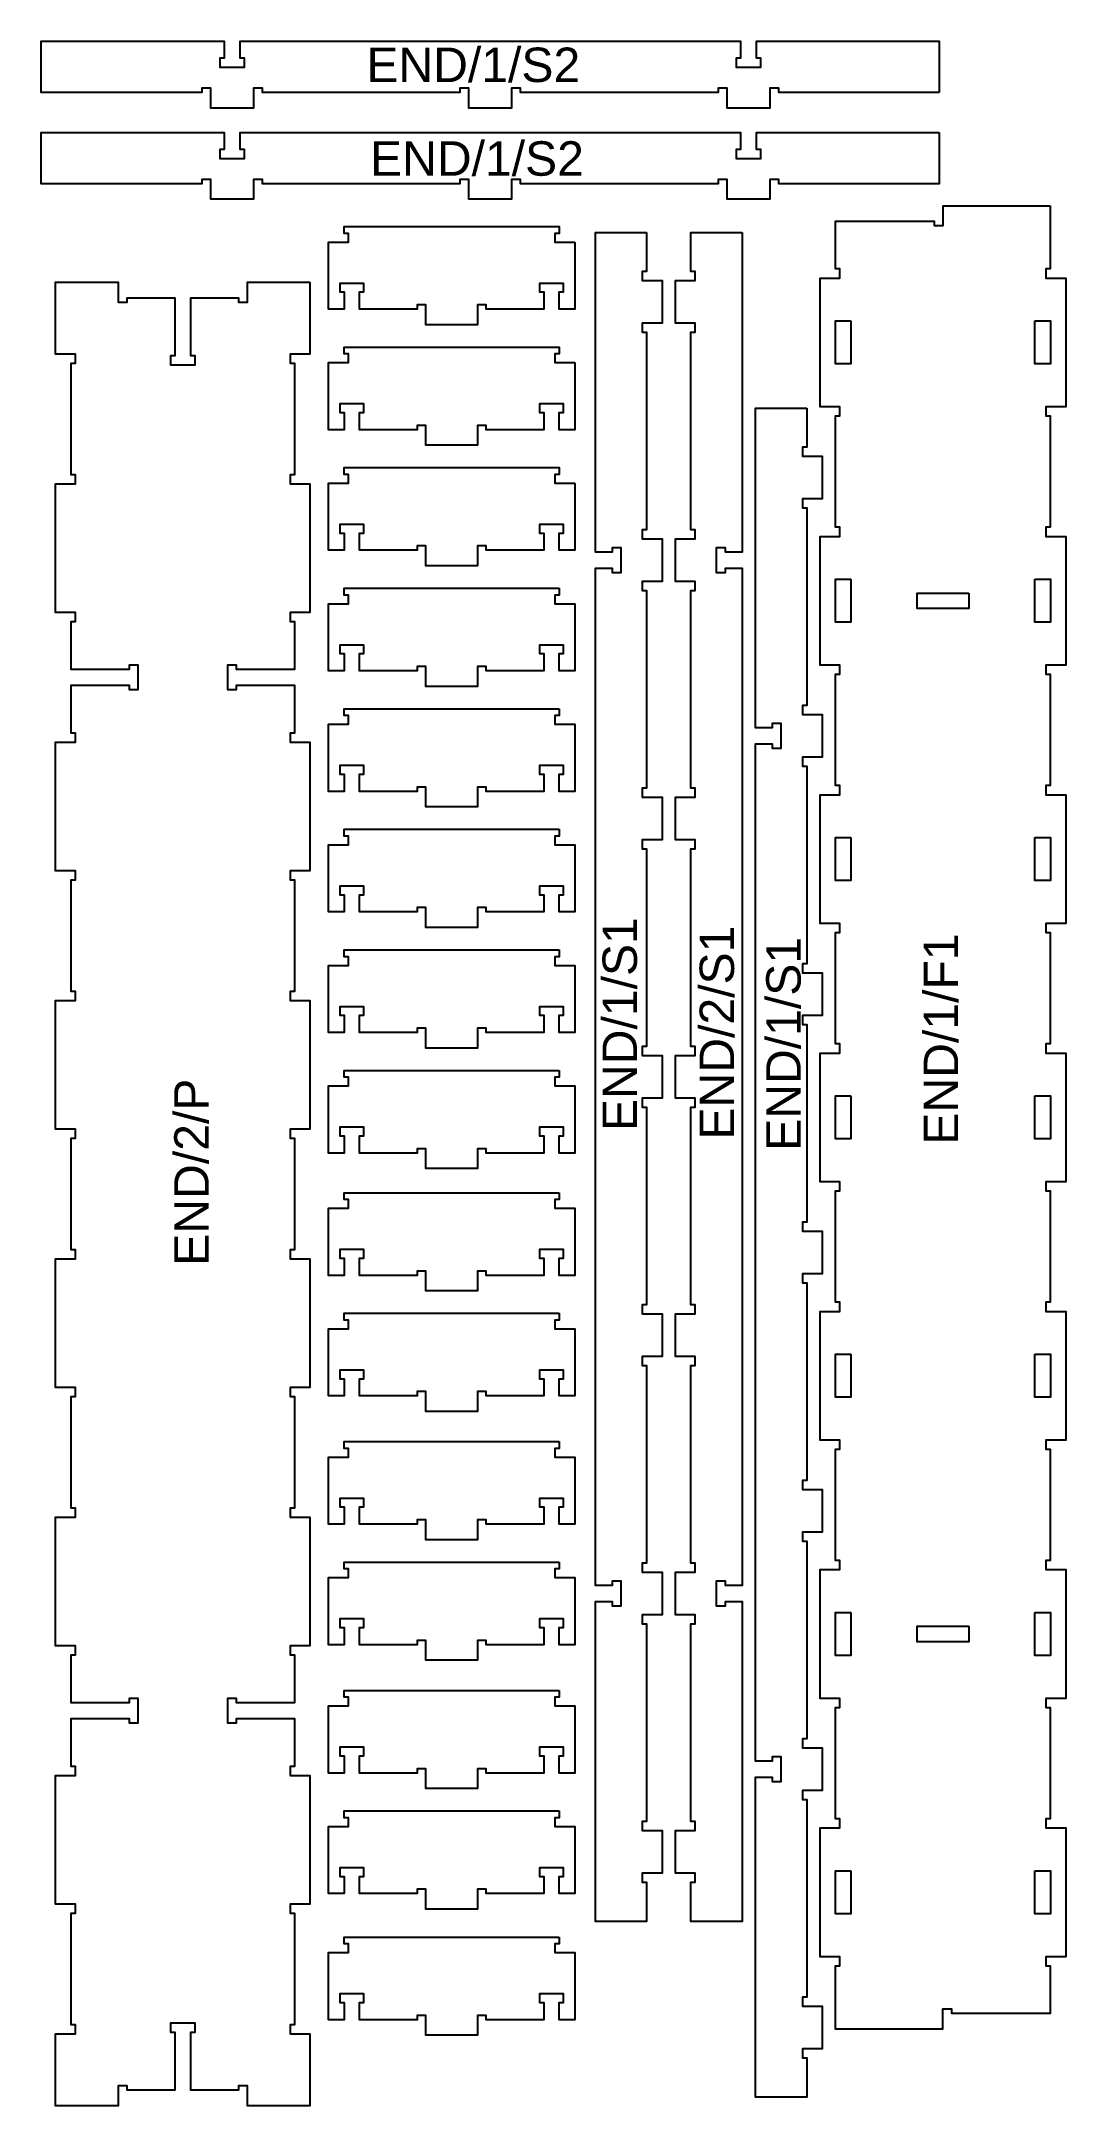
# Model space of a CAD drawing. Header units: millimetres. Extents: x 105 to 1295, y 101 to 2499.
import ezdxf

# ---------------------------------------------------------------- set-up
doc = ezdxf.new("R2010")
doc.units = ezdxf.units.MM
for name, color, linetype, true_color in [('1_ANYTOOL_1MMDEEP_INSIDE', 2, 'Continuous', 0xffff00), ('3_ANYTOOL_CUTTHROUGH_INSID', 4, 'Continuous', 0x00ffff), ('6_ANYTOOL_CUTTHROUGH_OUTSI', 5, 'Continuous', 0x0000ff)]:
    doc.layers.add(name, color=color, linetype=linetype, true_color=true_color)
doc.styles.add('textstyle11', font='standard')
doc.styles.add('textstyle12', font='standard')
doc.styles.add('textstyle13', font='standard')
doc.styles.add('textstyle14', font='standard')
doc.styles.add('textstyle15', font='standard')
doc.styles.add('textstyle16', font='standard')
doc.styles.add('textstyle17', font='standard')

msp = doc.modelspace()

# ---------------------------------------------------------------- linework, layer by layer
at = {"layer": '3_ANYTOOL_CUTTHROUGH_INSID'}
for points in [[(1045.5, 2174), (1045.5, 2124), (1027.5, 2124), (1027.5, 2174)], [(1259.5, 2174), (1277.5, 2174), (1277.5, 2124), (1259.5, 2124)], [(1045.5, 1874), (1045.5, 1824), (1027.5, 1824), (1027.5, 1874)], [(1259.5, 1874), (1277.5, 1874), (1277.5, 1824), (1259.5, 1824)], [(1182.5, 1858), (1182.5, 1840), (1122.5, 1840), (1122.5, 1858)], [(1045.5, 1574), (1045.5, 1524), (1027.5, 1524), (1027.5, 1574)], [(1259.5, 1574), (1277.5, 1574), (1277.5, 1524), (1259.5, 1524)], [(1045.5, 1274), (1045.5, 1224), (1027.5, 1224), (1027.5, 1274)], [(1259.5, 1274), (1277.5, 1274), (1277.5, 1224), (1259.5, 1224)], [(1045.5, 974), (1045.5, 924), (1027.5, 924), (1027.5, 974)], [(1259.5, 974), (1277.5, 974), (1277.5, 924), (1259.5, 924)], [(1045.5, 674), (1045.5, 624), (1027.5, 624), (1027.5, 674)], [(1259.5, 674), (1277.5, 674), (1277.5, 624), (1259.5, 624)], [(1182.5, 658), (1182.5, 640), (1122.5, 640), (1122.5, 658)], [(1045.5, 374), (1045.5, 324), (1027.5, 324), (1027.5, 374)], [(1259.5, 374), (1277.5, 374), (1277.5, 324), (1259.5, 324)]]:
    msp.add_lwpolyline(points, close=True, dxfattribs=at)
at = {"layer": '6_ANYTOOL_CUTTHROUGH_OUTSI'}
for points in [[(1148.3, 2439.2), (961.8, 2439.2), (961.8, 2444.2), (951.3, 2444.2), (951.3, 2421.2), (901.8, 2421.2), (901.8, 2444.2), (891.3, 2444.2), (891.3, 2439.2), (661.8, 2439.2), (661.8, 2444.2), (651.3, 2444.2), (651.3, 2421.2), (601.8, 2421.2), (601.8, 2444.2), (591.3, 2444.2), (591.3, 2439.2), (361.8, 2439.2), (361.8, 2444.2), (351.3, 2444.2), (351.3, 2421.2), (301.8, 2421.2), (301.8, 2444.2), (291.3, 2444.2), (291.3, 2439.2), (104.8, 2439.2), (104.8, 2498.7), (317.3, 2498.7), (317.3, 2479.2), (312.3, 2479.2), (312.3, 2468.7), (340.8, 2468.7), (340.8, 2479.2), (335.8, 2479.2), (335.8, 2498.7), (917.3, 2498.7), (917.3, 2479.2), (912.3, 2479.2), (912.3, 2468.7), (940.8, 2468.7), (940.8, 2479.2), (935.8, 2479.2), (935.8, 2498.7), (1148.3, 2498.7)], [(1148.3, 2392.7), (1148.3, 2333.2), (961.8, 2333.2), (961.8, 2338.2), (951.3, 2338.2), (951.3, 2315.2), (901.8, 2315.2), (901.8, 2338.2), (891.3, 2338.2), (891.3, 2333.2), (661.8, 2333.2), (661.8, 2338.2), (651.3, 2338.2), (651.3, 2315.2), (601.8, 2315.2), (601.8, 2338.2), (591.3, 2338.2), (591.3, 2333.2), (361.8, 2333.2), (361.8, 2338.2), (351.3, 2338.2), (351.3, 2315.2), (301.8, 2315.2), (301.8, 2338.2), (291.3, 2338.2), (291.3, 2333.2), (104.8, 2333.2), (104.8, 2392.7), (317.3, 2392.7), (317.3, 2373.2), (312.3, 2373.2), (312.3, 2362.7), (340.8, 2362.7), (340.8, 2373.2), (335.8, 2373.2), (335.8, 2392.7), (917.3, 2392.7), (917.3, 2373.2), (912.3, 2373.2), (912.3, 2362.7), (940.8, 2362.7), (940.8, 2373.2), (935.8, 2373.2), (935.8, 2392.7)], [(1277.2, 2307.8), (1277.2, 2234.3), (1272.2, 2234.3), (1272.2, 2223.8), (1295.2, 2223.8), (1295.2, 2074.3), (1272.2, 2074.3), (1272.2, 2063.8), (1277.2, 2063.8), (1277.2, 1934.3), (1272.2, 1934.3), (1272.2, 1923.8), (1295.2, 1923.8), (1295.2, 1774.3), (1272.2, 1774.3), (1272.2, 1763.8), (1277.2, 1763.8), (1277.2, 1634.3), (1272.2, 1634.3), (1272.2, 1623.8), (1295.2, 1623.8), (1295.2, 1474.3), (1272.2, 1474.3), (1272.2, 1463.8), (1277.2, 1463.8), (1277.2, 1334.3), (1272.2, 1334.3), (1272.2, 1323.8), (1295.2, 1323.8), (1295.2, 1174.3), (1272.2, 1174.3), (1272.2, 1163.8), (1277.2, 1163.8), (1277.2, 1034.3), (1272.2, 1034.3), (1272.2, 1023.8), (1295.2, 1023.8), (1295.2, 874.3), (1272.2, 874.3), (1272.2, 863.8), (1277.2, 863.8), (1277.2, 734.3), (1272.2, 734.3), (1272.2, 723.8), (1295.2, 723.8), (1295.2, 574.3), (1272.2, 574.3), (1272.2, 563.8), (1277.2, 563.8), (1277.2, 434.3), (1272.2, 434.3), (1272.2, 423.8), (1295.2, 423.8), (1295.2, 274.3), (1272.2, 274.3), (1272.2, 263.8), (1277.2, 263.8), (1277.2, 208.3), (1162.7, 208.3), (1162.7, 213.3), (1152.2, 213.3), (1152.2, 190.3), (1027.7, 190.3), (1027.7, 263.8), (1032.7, 263.8), (1032.7, 274.3), (1009.7, 274.3), (1009.7, 423.8), (1032.7, 423.8), (1032.7, 434.3), (1027.7, 434.3), (1027.7, 563.8), (1032.7, 563.8), (1032.7, 574.3), (1009.7, 574.3), (1009.7, 723.8), (1032.7, 723.8), (1032.7, 734.3), (1027.7, 734.3), (1027.7, 863.8), (1032.7, 863.8), (1032.7, 874.3), (1009.7, 874.3), (1009.7, 1023.8), (1032.7, 1023.8), (1032.7, 1034.3), (1027.7, 1034.3), (1027.7, 1163.8), (1032.7, 1163.8), (1032.7, 1174.3), (1009.7, 1174.3), (1009.7, 1323.8), (1032.7, 1323.8), (1032.7, 1334.3), (1027.7, 1334.3), (1027.7, 1463.8), (1032.7, 1463.8), (1032.7, 1474.3), (1009.7, 1474.3), (1009.7, 1623.8), (1032.7, 1623.8), (1032.7, 1634.3), (1027.7, 1634.3), (1027.7, 1763.8), (1032.7, 1763.8), (1032.7, 1774.3), (1009.7, 1774.3), (1009.7, 1923.8), (1032.7, 1923.8), (1032.7, 1934.3), (1027.7, 1934.3), (1027.7, 2063.8), (1032.7, 2063.8), (1032.7, 2074.3), (1009.7, 2074.3), (1009.7, 2223.8), (1032.7, 2223.8), (1032.7, 2234.3), (1027.7, 2234.3), (1027.7, 2289.8), (1142.2, 2289.8), (1142.2, 2284.8), (1152.7, 2284.8), (1152.7, 2307.8)], [(724.6, 2265.6), (724.6, 2187.6), (706.6, 2187.6), (706.6, 2207.6), (711.6, 2207.6), (711.6, 2217.6), (683.6, 2217.6), (683.6, 2207.6), (688.6, 2207.6), (688.6, 2187.6), (621.6, 2187.6), (621.6, 2192.6), (611.6, 2192.6), (611.6, 2169.6), (551.6, 2169.6), (551.6, 2192.6), (541.6, 2192.6), (541.6, 2187.6), (474.6, 2187.6), (474.6, 2207.6), (479.6, 2207.6), (479.6, 2217.6), (451.6, 2217.6), (451.6, 2207.6), (456.6, 2207.6), (456.6, 2187.6), (438.6, 2187.6), (438.6, 2265.6), (461.6, 2265.6), (461.6, 2275.6), (456.6, 2275.6), (456.6, 2283.6), (706.6, 2283.6), (706.6, 2275.6), (701.6, 2275.6), (701.6, 2265.6)], [(808.2, 2276.8), (808.2, 2231.3), (803.2, 2231.3), (803.2, 2220.8), (826.2, 2220.8), (826.2, 2171.3), (803.2, 2171.3), (803.2, 2160.8), (808.2, 2160.8), (808.2, 1931.3), (803.2, 1931.3), (803.2, 1920.8), (826.2, 1920.8), (826.2, 1871.3), (803.2, 1871.3), (803.2, 1860.8), (808.2, 1860.8), (808.2, 1631.3), (803.2, 1631.3), (803.2, 1620.8), (826.2, 1620.8), (826.2, 1571.3), (803.2, 1571.3), (803.2, 1560.8), (808.2, 1560.8), (808.2, 1331.3), (803.2, 1331.3), (803.2, 1320.8), (826.2, 1320.8), (826.2, 1271.3), (803.2, 1271.3), (803.2, 1260.8), (808.2, 1260.8), (808.2, 1031.3), (803.2, 1031.3), (803.2, 1020.8), (826.2, 1020.8), (826.2, 971.3), (803.2, 971.3), (803.2, 960.8), (808.2, 960.8), (808.2, 731.3), (803.2, 731.3), (803.2, 720.8), (826.2, 720.8), (826.2, 671.3), (803.2, 671.3), (803.2, 660.8), (808.2, 660.8), (808.2, 431.3), (803.2, 431.3), (803.2, 420.8), (826.2, 420.8), (826.2, 371.3), (803.2, 371.3), (803.2, 360.8), (808.2, 360.8), (808.2, 315.3), (748.7, 315.3), (748.7, 686.8), (768.2, 686.8), (768.2, 681.8), (778.7, 681.8), (778.7, 710.3), (768.2, 710.3), (768.2, 705.3), (748.7, 705.3), (748.7, 1886.8), (768.2, 1886.8), (768.2, 1881.8), (778.7, 1881.8), (778.7, 1910.3), (768.2, 1910.3), (768.2, 1905.3), (748.7, 1905.3), (748.7, 2276.8)], [(919.2, 2276.8), (919.2, 1905.3), (899.7, 1905.3), (899.7, 1910.3), (889.2, 1910.3), (889.2, 1881.8), (899.7, 1881.8), (899.7, 1886.8), (919.2, 1886.8), (919.2, 705.3), (899.7, 705.3), (899.7, 710.3), (889.2, 710.3), (889.2, 681.8), (899.7, 681.8), (899.7, 686.8), (919.2, 686.8), (919.2, 315.3), (859.7, 315.3), (859.7, 360.8), (864.7, 360.8), (864.7, 371.3), (841.7, 371.3), (841.7, 420.8), (864.7, 420.8), (864.7, 431.3), (859.7, 431.3), (859.7, 660.8), (864.7, 660.8), (864.7, 671.3), (841.7, 671.3), (841.7, 720.8), (864.7, 720.8), (864.7, 731.3), (859.7, 731.3), (859.7, 960.8), (864.7, 960.8), (864.7, 971.3), (841.7, 971.3), (841.7, 1020.8), (864.7, 1020.8), (864.7, 1031.3), (859.7, 1031.3), (859.7, 1260.8), (864.7, 1260.8), (864.7, 1271.3), (841.7, 1271.3), (841.7, 1320.8), (864.7, 1320.8), (864.7, 1331.3), (859.7, 1331.3), (859.7, 1560.8), (864.7, 1560.8), (864.7, 1571.3), (841.7, 1571.3), (841.7, 1620.8), (864.7, 1620.8), (864.7, 1631.3), (859.7, 1631.3), (859.7, 1860.8), (864.7, 1860.8), (864.7, 1871.3), (841.7, 1871.3), (841.7, 1920.8), (864.7, 1920.8), (864.7, 1931.3), (859.7, 1931.3), (859.7, 2160.8), (864.7, 2160.8), (864.7, 2171.3), (841.7, 2171.3), (841.7, 2220.8), (864.7, 2220.8), (864.7, 2231.3), (859.7, 2231.3), (859.7, 2276.8)], [(417, 2218.8), (417, 2135.3), (394, 2135.3), (394, 2124.8), (399, 2124.8), (399, 1995.3), (394, 1995.3), (394, 1984.8), (417, 1984.8), (417, 1835.3), (394, 1835.3), (394, 1824.8), (399, 1824.8), (399, 1769.3), (331.5, 1769.3), (331.5, 1774.3), (321, 1774.3), (321, 1745.8), (331.5, 1745.8), (331.5, 1750.8), (399, 1750.8), (399, 1695.3), (394, 1695.3), (394, 1684.8), (417, 1684.8), (417, 1535.3), (394, 1535.3), (394, 1524.8), (399, 1524.8), (399, 1395.3), (394, 1395.3), (394, 1384.8), (417, 1384.8), (417, 1235.3), (394, 1235.3), (394, 1224.8), (399, 1224.8), (399, 1095.3), (394, 1095.3), (394, 1084.8), (417, 1084.8), (417, 935.3), (394, 935.3), (394, 924.8), (399, 924.8), (399, 795.3), (394, 795.3), (394, 784.8), (417, 784.8), (417, 635.3), (394, 635.3), (394, 624.8), (399, 624.8), (399, 569.3), (331.5, 569.3), (331.5, 574.3), (321, 574.3), (321, 545.8), (331.5, 545.8), (331.5, 550.8), (399, 550.8), (399, 495.3), (394, 495.3), (394, 484.8), (417, 484.8), (417, 335.3), (394, 335.3), (394, 324.8), (399, 324.8), (399, 195.3), (394, 195.3), (394, 184.8), (417, 184.8), (417, 101.3), (344.5, 101.3), (344.5, 124.3), (334, 124.3), (334, 119.3), (278.5, 119.3), (278.5, 186.8), (283.5, 186.8), (283.5, 197.3), (255, 197.3), (255, 186.8), (260, 186.8), (260, 119.3), (204.5, 119.3), (204.5, 124.3), (194, 124.3), (194, 101.3), (121.5, 101.3), (121.5, 184.8), (144.5, 184.8), (144.5, 195.3), (139.5, 195.3), (139.5, 324.8), (144.5, 324.8), (144.5, 335.3), (121.5, 335.3), (121.5, 484.8), (144.5, 484.8), (144.5, 495.3), (139.5, 495.3), (139.5, 550.8), (207, 550.8), (207, 545.8), (217.5, 545.8), (217.5, 574.3), (207, 574.3), (207, 569.3), (139.5, 569.3), (139.5, 624.8), (144.5, 624.8), (144.5, 635.3), (121.5, 635.3), (121.5, 784.8), (144.5, 784.8), (144.5, 795.3), (139.5, 795.3), (139.5, 924.8), (144.5, 924.8), (144.5, 935.3), (121.5, 935.3), (121.5, 1084.8), (144.5, 1084.8), (144.5, 1095.3), (139.5, 1095.3), (139.5, 1224.8), (144.5, 1224.8), (144.5, 1235.3), (121.5, 1235.3), (121.5, 1384.8), (144.5, 1384.8), (144.5, 1395.3), (139.5, 1395.3), (139.5, 1524.8), (144.5, 1524.8), (144.5, 1535.3), (121.5, 1535.3), (121.5, 1684.8), (144.5, 1684.8), (144.5, 1695.3), (139.5, 1695.3), (139.5, 1750.8), (207, 1750.8), (207, 1745.8), (217.5, 1745.8), (217.5, 1774.3), (207, 1774.3), (207, 1769.3), (139.5, 1769.3), (139.5, 1824.8), (144.5, 1824.8), (144.5, 1835.3), (121.5, 1835.3), (121.5, 1984.8), (144.5, 1984.8), (144.5, 1995.3), (139.5, 1995.3), (139.5, 2124.8), (144.5, 2124.8), (144.5, 2135.3), (121.5, 2135.3), (121.5, 2218.8), (194, 2218.8), (194, 2195.8), (204.5, 2195.8), (204.5, 2200.8), (260, 2200.8), (260, 2133.3), (255, 2133.3), (255, 2122.8), (283.5, 2122.8), (283.5, 2133.3), (278.5, 2133.3), (278.5, 2200.8), (334, 2200.8), (334, 2195.8), (344.5, 2195.8), (344.5, 2218.8)], [(724.6, 2125.6), (724.6, 2047.6), (706.6, 2047.6), (706.6, 2067.6), (711.6, 2067.6), (711.6, 2077.6), (683.6, 2077.6), (683.6, 2067.6), (688.6, 2067.6), (688.6, 2047.6), (621.6, 2047.6), (621.6, 2052.6), (611.6, 2052.6), (611.6, 2029.6), (551.6, 2029.6), (551.6, 2052.6), (541.6, 2052.6), (541.6, 2047.6), (474.6, 2047.6), (474.6, 2067.6), (479.6, 2067.6), (479.6, 2077.6), (451.6, 2077.6), (451.6, 2067.6), (456.6, 2067.6), (456.6, 2047.6), (438.6, 2047.6), (438.6, 2125.6), (461.6, 2125.6), (461.6, 2135.6), (456.6, 2135.6), (456.6, 2143.6), (706.6, 2143.6), (706.6, 2135.6), (701.6, 2135.6), (701.6, 2125.6)], [(994.2, 2072.8), (994.2, 2027.3), (989.2, 2027.3), (989.2, 2016.8), (1012.2, 2016.8), (1012.2, 1967.3), (989.2, 1967.3), (989.2, 1956.8), (994.2, 1956.8), (994.2, 1727.3), (989.2, 1727.3), (989.2, 1716.8), (1012.2, 1716.8), (1012.2, 1667.3), (989.2, 1667.3), (989.2, 1656.8), (994.2, 1656.8), (994.2, 1427.3), (989.2, 1427.3), (989.2, 1416.8), (1012.2, 1416.8), (1012.2, 1367.3), (989.2, 1367.3), (989.2, 1356.8), (994.2, 1356.8), (994.2, 1127.3), (989.2, 1127.3), (989.2, 1116.8), (1012.2, 1116.8), (1012.2, 1067.3), (989.2, 1067.3), (989.2, 1056.8), (994.2, 1056.8), (994.2, 827.3), (989.2, 827.3), (989.2, 816.8), (1012.2, 816.8), (1012.2, 767.3), (989.2, 767.3), (989.2, 756.8), (994.2, 756.8), (994.2, 527.3), (989.2, 527.3), (989.2, 516.8), (1012.2, 516.8), (1012.2, 467.3), (989.2, 467.3), (989.2, 456.8), (994.2, 456.8), (994.2, 227.3), (989.2, 227.3), (989.2, 216.8), (1012.2, 216.8), (1012.2, 167.3), (989.2, 167.3), (989.2, 156.8), (994.2, 156.8), (994.2, 111.3), (934.7, 111.3), (934.7, 482.8), (954.2, 482.8), (954.2, 477.8), (964.7, 477.8), (964.7, 506.3), (954.2, 506.3), (954.2, 501.3), (934.7, 501.3), (934.7, 1682.8), (954.2, 1682.8), (954.2, 1677.8), (964.7, 1677.8), (964.7, 1706.3), (954.2, 1706.3), (954.2, 1701.3), (934.7, 1701.3), (934.7, 2072.8)], [(724.6, 1985.6), (724.6, 1907.6), (706.6, 1907.6), (706.6, 1927.6), (711.6, 1927.6), (711.6, 1937.6), (683.6, 1937.6), (683.6, 1927.6), (688.6, 1927.6), (688.6, 1907.6), (621.6, 1907.6), (621.6, 1912.6), (611.6, 1912.6), (611.6, 1889.6), (551.6, 1889.6), (551.6, 1912.6), (541.6, 1912.6), (541.6, 1907.6), (474.6, 1907.6), (474.6, 1927.6), (479.6, 1927.6), (479.6, 1937.6), (451.6, 1937.6), (451.6, 1927.6), (456.6, 1927.6), (456.6, 1907.6), (438.6, 1907.6), (438.6, 1985.6), (461.6, 1985.6), (461.6, 1995.6), (456.6, 1995.6), (456.6, 2003.6), (706.6, 2003.6), (706.6, 1995.6), (701.6, 1995.6), (701.6, 1985.6)], [(706.6, 1863.6), (706.6, 1855.6), (701.6, 1855.6), (701.6, 1845.6), (724.6, 1845.6), (724.6, 1767.6), (706.6, 1767.6), (706.6, 1787.6), (711.6, 1787.6), (711.6, 1797.6), (683.6, 1797.6), (683.6, 1787.6), (688.6, 1787.6), (688.6, 1767.6), (621.6, 1767.6), (621.6, 1772.6), (611.6, 1772.6), (611.6, 1749.6), (551.6, 1749.6), (551.6, 1772.6), (541.6, 1772.6), (541.6, 1767.6), (474.6, 1767.6), (474.6, 1787.6), (479.6, 1787.6), (479.6, 1797.6), (451.6, 1797.6), (451.6, 1787.6), (456.6, 1787.6), (456.6, 1767.6), (438.6, 1767.6), (438.6, 1845.6), (461.6, 1845.6), (461.6, 1855.6), (456.6, 1855.6), (456.6, 1863.6)], [(706.6, 1723.6), (706.6, 1715.6), (701.6, 1715.6), (701.6, 1705.6), (724.6, 1705.6), (724.6, 1627.6), (706.6, 1627.6), (706.6, 1647.6), (711.6, 1647.6), (711.6, 1657.6), (683.6, 1657.6), (683.6, 1647.6), (688.6, 1647.6), (688.6, 1627.6), (621.6, 1627.6), (621.6, 1632.6), (611.6, 1632.6), (611.6, 1609.6), (551.6, 1609.6), (551.6, 1632.6), (541.6, 1632.6), (541.6, 1627.6), (474.6, 1627.6), (474.6, 1647.6), (479.6, 1647.6), (479.6, 1657.6), (451.6, 1657.6), (451.6, 1647.6), (456.6, 1647.6), (456.6, 1627.6), (438.6, 1627.6), (438.6, 1705.6), (461.6, 1705.6), (461.6, 1715.6), (456.6, 1715.6), (456.6, 1723.6)], [(706.6, 1583.6), (706.6, 1575.6), (701.6, 1575.6), (701.6, 1565.6), (724.6, 1565.6), (724.6, 1487.6), (706.6, 1487.6), (706.6, 1507.6), (711.6, 1507.6), (711.6, 1517.6), (683.6, 1517.6), (683.6, 1507.6), (688.6, 1507.6), (688.6, 1487.6), (621.6, 1487.6), (621.6, 1492.6), (611.6, 1492.6), (611.6, 1469.6), (551.6, 1469.6), (551.6, 1492.6), (541.6, 1492.6), (541.6, 1487.6), (474.6, 1487.6), (474.6, 1507.6), (479.6, 1507.6), (479.6, 1517.6), (451.6, 1517.6), (451.6, 1507.6), (456.6, 1507.6), (456.6, 1487.6), (438.6, 1487.6), (438.6, 1565.6), (461.6, 1565.6), (461.6, 1575.6), (456.6, 1575.6), (456.6, 1583.6)], [(706.6, 1443.6), (706.6, 1435.6), (701.6, 1435.6), (701.6, 1425.6), (724.6, 1425.6), (724.6, 1347.6), (706.6, 1347.6), (706.6, 1367.6), (711.6, 1367.6), (711.6, 1377.6), (683.6, 1377.6), (683.6, 1367.6), (688.6, 1367.6), (688.6, 1347.6), (621.6, 1347.6), (621.6, 1352.6), (611.6, 1352.6), (611.6, 1329.6), (551.6, 1329.6), (551.6, 1352.6), (541.6, 1352.6), (541.6, 1347.6), (474.6, 1347.6), (474.6, 1367.6), (479.6, 1367.6), (479.6, 1377.6), (451.6, 1377.6), (451.6, 1367.6), (456.6, 1367.6), (456.6, 1347.6), (438.6, 1347.6), (438.6, 1425.6), (461.6, 1425.6), (461.6, 1435.6), (456.6, 1435.6), (456.6, 1443.6)], [(706.6, 1303.6), (706.6, 1295.6), (701.6, 1295.6), (701.6, 1285.6), (724.6, 1285.6), (724.6, 1207.6), (706.6, 1207.6), (706.6, 1227.6), (711.6, 1227.6), (711.6, 1237.6), (683.6, 1237.6), (683.6, 1227.6), (688.6, 1227.6), (688.6, 1207.6), (621.6, 1207.6), (621.6, 1212.6), (611.6, 1212.6), (611.6, 1189.6), (551.6, 1189.6), (551.6, 1212.6), (541.6, 1212.6), (541.6, 1207.6), (474.6, 1207.6), (474.6, 1227.6), (479.6, 1227.6), (479.6, 1237.6), (451.6, 1237.6), (451.6, 1227.6), (456.6, 1227.6), (456.6, 1207.6), (438.6, 1207.6), (438.6, 1285.6), (461.6, 1285.6), (461.6, 1295.6), (456.6, 1295.6), (456.6, 1303.6)], [(706.6, 1161.6), (706.6, 1153.6), (701.6, 1153.6), (701.6, 1143.6), (724.6, 1143.6), (724.6, 1065.6), (706.6, 1065.6), (706.6, 1085.6), (711.6, 1085.6), (711.6, 1095.6), (683.6, 1095.6), (683.6, 1085.6), (688.6, 1085.6), (688.6, 1065.6), (621.6, 1065.6), (621.6, 1070.6), (611.6, 1070.6), (611.6, 1047.6), (551.6, 1047.6), (551.6, 1070.6), (541.6, 1070.6), (541.6, 1065.6), (474.6, 1065.6), (474.6, 1085.6), (479.6, 1085.6), (479.6, 1095.6), (451.6, 1095.6), (451.6, 1085.6), (456.6, 1085.6), (456.6, 1065.6), (438.6, 1065.6), (438.6, 1143.6), (461.6, 1143.6), (461.6, 1153.6), (456.6, 1153.6), (456.6, 1161.6)], [(706.6, 1021.6), (706.6, 1013.6), (701.6, 1013.6), (701.6, 1003.6), (724.6, 1003.6), (724.6, 925.6), (706.6, 925.6), (706.6, 945.6), (711.6, 945.6), (711.6, 955.6), (683.6, 955.6), (683.6, 945.6), (688.6, 945.6), (688.6, 925.6), (621.6, 925.6), (621.6, 930.6), (611.6, 930.6), (611.6, 907.6), (551.6, 907.6), (551.6, 930.6), (541.6, 930.6), (541.6, 925.6), (474.6, 925.6), (474.6, 945.6), (479.6, 945.6), (479.6, 955.6), (451.6, 955.6), (451.6, 945.6), (456.6, 945.6), (456.6, 925.6), (438.6, 925.6), (438.6, 1003.6), (461.6, 1003.6), (461.6, 1013.6), (456.6, 1013.6), (456.6, 1021.6)], [(706.6, 872.6), (706.6, 864.6), (701.6, 864.6), (701.6, 854.6), (724.6, 854.6), (724.6, 776.6), (706.6, 776.6), (706.6, 796.6), (711.6, 796.6), (711.6, 806.6), (683.6, 806.6), (683.6, 796.6), (688.6, 796.6), (688.6, 776.6), (621.6, 776.6), (621.6, 781.6), (611.6, 781.6), (611.6, 758.6), (551.6, 758.6), (551.6, 781.6), (541.6, 781.6), (541.6, 776.6), (474.6, 776.6), (474.6, 796.6), (479.6, 796.6), (479.6, 806.6), (451.6, 806.6), (451.6, 796.6), (456.6, 796.6), (456.6, 776.6), (438.6, 776.6), (438.6, 854.6), (461.6, 854.6), (461.6, 864.6), (456.6, 864.6), (456.6, 872.6)], [(706.6, 732.6), (706.6, 724.6), (701.6, 724.6), (701.6, 714.6), (724.6, 714.6), (724.6, 636.6), (706.6, 636.6), (706.6, 656.6), (711.6, 656.6), (711.6, 666.6), (683.6, 666.6), (683.6, 656.6), (688.6, 656.6), (688.6, 636.6), (621.6, 636.6), (621.6, 641.6), (611.6, 641.6), (611.6, 618.6), (551.6, 618.6), (551.6, 641.6), (541.6, 641.6), (541.6, 636.6), (474.6, 636.6), (474.6, 656.6), (479.6, 656.6), (479.6, 666.6), (451.6, 666.6), (451.6, 656.6), (456.6, 656.6), (456.6, 636.6), (438.6, 636.6), (438.6, 714.6), (461.6, 714.6), (461.6, 724.6), (456.6, 724.6), (456.6, 732.6)], [(706.6, 583.6), (706.6, 575.6), (701.6, 575.6), (701.6, 565.6), (724.6, 565.6), (724.6, 487.6), (706.6, 487.6), (706.6, 507.6), (711.6, 507.6), (711.6, 517.6), (683.6, 517.6), (683.6, 507.6), (688.6, 507.6), (688.6, 487.6), (621.6, 487.6), (621.6, 492.6), (611.6, 492.6), (611.6, 469.6), (551.6, 469.6), (551.6, 492.6), (541.6, 492.6), (541.6, 487.6), (474.6, 487.6), (474.6, 507.6), (479.6, 507.6), (479.6, 517.6), (451.6, 517.6), (451.6, 507.6), (456.6, 507.6), (456.6, 487.6), (438.6, 487.6), (438.6, 565.6), (461.6, 565.6), (461.6, 575.6), (456.6, 575.6), (456.6, 583.6)], [(706.6, 443.6), (706.6, 435.6), (701.6, 435.6), (701.6, 425.6), (724.6, 425.6), (724.6, 347.6), (706.6, 347.6), (706.6, 367.6), (711.6, 367.6), (711.6, 377.6), (683.6, 377.6), (683.6, 367.6), (688.6, 367.6), (688.6, 347.6), (621.6, 347.6), (621.6, 352.6), (611.6, 352.6), (611.6, 329.6), (551.6, 329.6), (551.6, 352.6), (541.6, 352.6), (541.6, 347.6), (474.6, 347.6), (474.6, 367.6), (479.6, 367.6), (479.6, 377.6), (451.6, 377.6), (451.6, 367.6), (456.6, 367.6), (456.6, 347.6), (438.6, 347.6), (438.6, 425.6), (461.6, 425.6), (461.6, 435.6), (456.6, 435.6), (456.6, 443.6)], [(706.6, 297.1), (706.6, 289.1), (701.6, 289.1), (701.6, 279.1), (724.6, 279.1), (724.6, 201.1), (706.6, 201.1), (706.6, 221.1), (711.6, 221.1), (711.6, 231.1), (683.6, 231.1), (683.6, 221.1), (688.6, 221.1), (688.6, 201.1), (621.6, 201.1), (621.6, 206.1), (611.6, 206.1), (611.6, 183.1), (551.6, 183.1), (551.6, 206.1), (541.6, 206.1), (541.6, 201.1), (474.6, 201.1), (474.6, 221.1), (479.6, 221.1), (479.6, 231.1), (451.6, 231.1), (451.6, 221.1), (456.6, 221.1), (456.6, 201.1), (438.6, 201.1), (438.6, 279.1), (461.6, 279.1), (461.6, 289.1), (456.6, 289.1), (456.6, 297.1)]]:
    msp.add_lwpolyline(points, close=True, dxfattribs=at)

# ---------------------------------------------------------------- texts
at = {"layer": '1_ANYTOOL_1MMDEEP_INSIDE', "char_height": 40, "width": 278.795, "attachment_point": 1}
for insert, style in [((482.6, 2491.4), 'textstyle14'), ((486.9, 2382.6), 'textstyle13')]:
    msp.add_mtext('\\fArial;END/1/S2', dxfattribs=dict(at, insert=insert, style=style))
at = {"layer": '1_ANYTOOL_1MMDEEP_INSIDE', "char_height": 40, "attachment_point": 1, "rotation": 90}
for s, insert, width, style in [('\\fArial;END/1/S1', (757, 1233.1), 271.807, 'textstyle17'), ('\\fArial;END/2/S1', (869.8, 1223.3), 271.807, 'textstyle16'), ('\\fArial;END/1/S1', (947.2, 1210.2), 271.807, 'textstyle15'), ('\\fArial;END/1/F1', (1130.2, 1217.4), 268.675, 'textstyle12'), ('\\fArial;END/2/P', (259.3, 1076.7), 248.434, 'textstyle11')]:
    msp.add_mtext(s, dxfattribs=dict(at, insert=insert, width=width, style=style))

doc.saveas('drawing.dxf')
